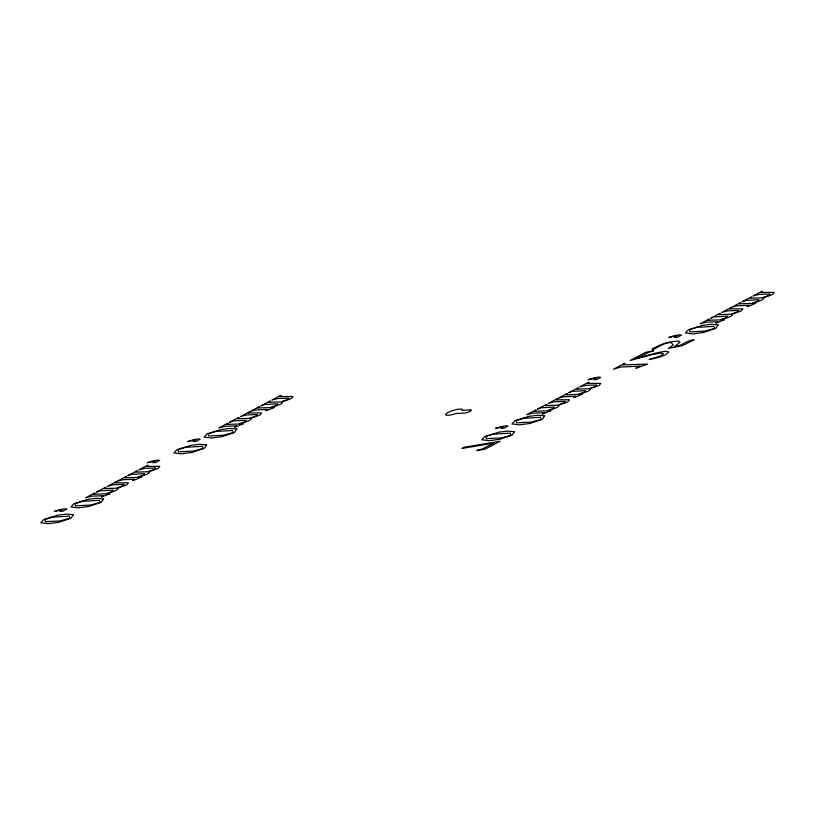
<?xml version="1.0" encoding="UTF-8"?>
<svg xmlns="http://www.w3.org/2000/svg" width="815" height="815" viewBox="0 0 815 815"><rect width="100%" height="100%" fill="white"/><g stroke="black" fill="none" stroke-linecap="round" stroke-linejoin="round"><path stroke-width="1.22" d="M693.922 339.977L682.552 345.58L668.29 348.392L673.231 345.102L671.356 342.626C663.848 342.178 658.663 347.404 652.418 349.798L652.214 348.871C660.323 344.45 669.594 340.884 678.956 341.22L679.934 342.188L674.576 346.64C681.697 346.344 686.688 339.957 693.922 339.977M109.811 493.727L101.946 496.916L101.264 496.956L103.352 495.724L91.708 496.121L85.585 497.771L94.54 493.085L95.049 493.055L93.358 494.216L105.614 493.849L112.388 491.425L113.224 490.08L100.194 490.783L96.404 492.107L105.43 487.37L105.94 487.339L104.452 488.542L116.331 488.216L123.075 485.822L124.318 484.405L113.479 484.752L107.295 486.392L116.168 481.736L116.677 481.706L115.109 482.847L128.485 482.765L126.824 484.854L117.075 488.358L118.053 488.796L116.199 490.426L106.806 493.87L109.811 493.727M141.138 477.295L133.283 480.493L132.59 480.524L134.689 479.291L123.045 479.699L116.922 481.339L125.867 476.653L126.376 476.622L124.695 477.784L136.951 477.427L143.725 474.992L144.561 473.647L131.531 474.35L127.731 475.675L136.767 470.938L137.277 470.907L135.779 472.109L147.668 471.783L154.402 469.389L155.645 467.973L144.815 468.319L138.632 469.96L147.505 465.304L148.014 465.284L146.435 466.414L159.811 466.333L158.151 468.421L148.412 471.926L149.389 472.364L147.535 473.994L138.143 477.437L141.138 477.295M242.962 423.892L235.097 427.091L234.414 427.121L236.513 425.899L224.869 426.296L218.736 427.946L227.691 423.25L228.2 423.23L226.519 424.391L238.764 424.024L245.549 421.589L246.375 420.245L233.345 420.947L229.555 422.272L238.581 417.535L239.09 417.514L237.603 418.706L249.492 418.38L256.226 415.996L257.469 414.58L246.639 414.927L240.456 416.557L249.329 411.901L249.838 411.881L248.259 413.011L261.635 412.93L259.975 415.018L250.236 418.523L251.203 418.971L249.349 420.591L239.967 424.034L242.962 423.892M274.288 407.469L266.434 410.658L265.751 410.689L267.84 409.466L256.195 409.863L250.073 411.514L259.017 406.817L259.527 406.797L257.846 407.958L270.101 407.592L276.876 405.157L277.711 403.812L264.681 404.515L260.892 405.839L269.918 401.102L270.427 401.082L268.94 402.274L280.818 401.948L287.552 399.564L288.805 398.148L277.966 398.494L271.782 400.124L280.655 395.469L281.165 395.448L279.586 396.589L292.972 396.498L291.301 398.586L281.562 402.09L282.54 402.539L280.686 404.159L271.293 407.602L274.288 407.469M550.808 410.74L542.953 413.928L542.26 413.959L544.359 412.736L532.715 413.134L526.592 414.784L535.536 410.088L536.046 410.067L534.365 411.229L546.62 410.862L553.395 408.427L554.231 407.082L541.191 407.785L537.401 409.11L546.437 404.372L546.947 404.352L545.449 405.544L557.338 405.218L564.072 402.834L565.315 401.418L554.485 401.764L548.301 403.394L557.175 398.739L557.684 398.718L556.105 399.859L569.481 399.768L567.821 401.856L558.081 405.361L559.059 405.809L557.205 407.429L547.812 410.872L550.808 410.74M582.144 394.307L574.28 397.496L573.597 397.526L575.685 396.304L564.041 396.701L557.918 398.352L566.863 393.655L567.383 393.635L565.692 394.796L577.947 394.429L584.722 391.995L585.557 390.65L572.527 391.363L568.738 392.677L577.764 387.94L578.273 387.92L576.786 389.112L588.664 388.786L595.408 386.402L596.651 384.986L585.812 385.332L579.628 386.962L588.501 382.306L589.011 382.286L587.442 383.427L600.818 383.335L599.157 385.424L589.408 388.928L590.386 389.376L588.532 390.996L579.139 394.44L582.144 394.307M724.24 319.775L716.385 322.974L715.702 323.005L717.791 321.772L706.147 322.18L700.024 323.83L708.968 319.134L709.478 319.103L707.797 320.264L720.053 319.908L726.827 317.473L727.663 316.128L714.633 316.831L710.843 318.156L719.869 313.418L720.379 313.388L718.891 314.59L730.77 314.264L737.504 311.87L738.757 310.454L727.917 310.8L721.733 312.44L730.607 307.785L731.116 307.764L729.537 308.895L742.923 308.814L741.253 310.902L731.513 314.407L732.491 314.845L730.637 316.475L721.244 319.918L724.24 319.775M755.576 303.343L747.712 306.542L747.029 306.572L749.128 305.34L737.473 305.747L731.35 307.398L740.305 302.701L740.815 302.671L739.134 303.832L751.379 303.475L758.164 301.041L758.989 299.696L745.959 300.399L742.17 301.723L751.196 296.986L751.705 296.955L750.218 298.158L762.107 297.832L768.84 295.438L770.083 294.021L759.254 294.368L753.07 296.008L761.933 291.352L762.443 291.332L760.874 292.463L774.25 292.381L772.589 294.47L762.85 297.974L763.818 298.422L761.964 300.042L752.581 303.486L755.576 303.343M73.421 514.703L71.129 518.157L58.731 522.303L48.248 523.668L40.75 522.782L43.613 519.613L58.069 515.111L66.636 514.102L73.421 514.703M103.637 498.862L101.335 502.305L88.947 506.451L78.454 507.827L70.956 506.93L73.829 503.762L88.275 499.269L96.842 498.26L103.637 498.862M206.582 444.878L204.28 448.321L191.892 452.468L181.399 453.843L173.901 452.946L176.774 449.778L191.219 445.275L199.787 444.267L206.582 444.878M236.788 429.026L234.496 432.48L222.098 436.626L211.605 437.991L204.117 437.105L206.979 433.937L221.436 429.434L230.003 428.425L236.788 429.026M514.428 431.716L512.126 435.159L499.738 439.305L489.245 440.681L481.747 439.784L484.619 436.616L499.065 432.113L507.633 431.104L514.428 431.716M544.634 415.864L542.342 419.318L529.944 423.464L519.461 424.839L511.963 423.943L514.825 420.774L529.281 416.271L537.849 415.263L544.634 415.864M718.076 324.91L715.774 328.353L703.386 332.5L692.893 333.875L685.395 332.978L688.257 329.82L702.713 325.317L711.281 324.309L718.076 324.91M640.183 366.169L635.914 368.217L647.579 364.101L622.609 364.916L625.125 363.368L624.575 363.388L613.481 369.215L620.847 367.025L640.183 366.169M653.447 350.847L649.249 352.121L637.116 358.264L657.369 352.671L665.784 351.204L668.83 352.019L665.539 354.739L658.744 357.469L649.148 359.537L661.22 355.615L663.461 353.72L660.619 353.119L651.246 354.81L630.087 360.505L645.796 352.263L653.447 350.847M477.264 450.298L476.887 450.644L485.159 449.106L500.074 441.282L464.611 447.109L462.013 448.464L493.951 443.095L482.001 449.065L477.264 450.298M66.718 509.141L62.857 511.28L59.892 511.372L62.439 509.64L54.35 511.443L59.892 509.701L65.006 508.764L66.718 509.141M159.597 460.434L155.726 462.574L152.762 462.665L155.308 460.933L147.23 462.737L152.762 460.995L157.886 460.057L159.597 460.434M199.879 439.305L196.008 441.445L193.043 441.536L195.59 439.805L187.511 441.608L193.043 439.866L198.167 438.928L199.879 439.305M507.725 426.153L503.853 428.282L500.889 428.374L503.436 426.642L495.357 428.446L500.889 426.703L506.013 425.766L507.725 426.153M600.594 377.437L596.733 379.576L593.768 379.668L596.315 377.936L588.226 379.739L593.768 377.997L598.882 377.06L600.594 377.437M681.157 335.189L677.296 337.329L674.321 337.42L676.878 335.688L668.789 337.491L674.331 335.749L679.445 334.812L681.157 335.189M215.445 431.512L208.314 433.753L208.569 435.984L223.3 435.261L233.334 432.582L232.611 430.452L215.445 431.512M185.229 447.353L178.098 449.595L178.363 451.826L193.094 451.103L203.129 448.423L202.395 446.294L185.229 447.353M82.284 501.347L75.163 503.589L75.418 505.82L90.149 505.086L100.184 502.417L99.45 500.288L82.284 501.347M52.078 517.189L44.947 519.43L45.202 521.661L59.943 520.928L69.968 518.259L69.244 516.129L52.078 517.189M696.723 327.396L689.592 329.637L689.857 331.868L704.588 331.135L714.612 328.465L713.889 326.336L696.723 327.396M523.291 418.35L516.16 420.591L516.415 422.822L531.156 422.099L541.18 419.419L540.457 417.29L523.291 418.35M493.075 434.201L485.954 436.443L486.209 438.664L500.94 437.94L510.974 435.261L510.241 433.132L493.075 434.201M470.143 409.965L462.044 410.373A8.751 1.905 -16.9 0 0 454.689 409.986A8.751 1.905 -16.9 0 0 445.581 414.764A8.751 1.905 -16.9 0 0 456.094 413.49L464.193 413.083A4.381 0.958 -16.9 0 0 470.133 411.381A4.381 0.958 -16.9 0 0 470.143 409.965"/></g></svg>
